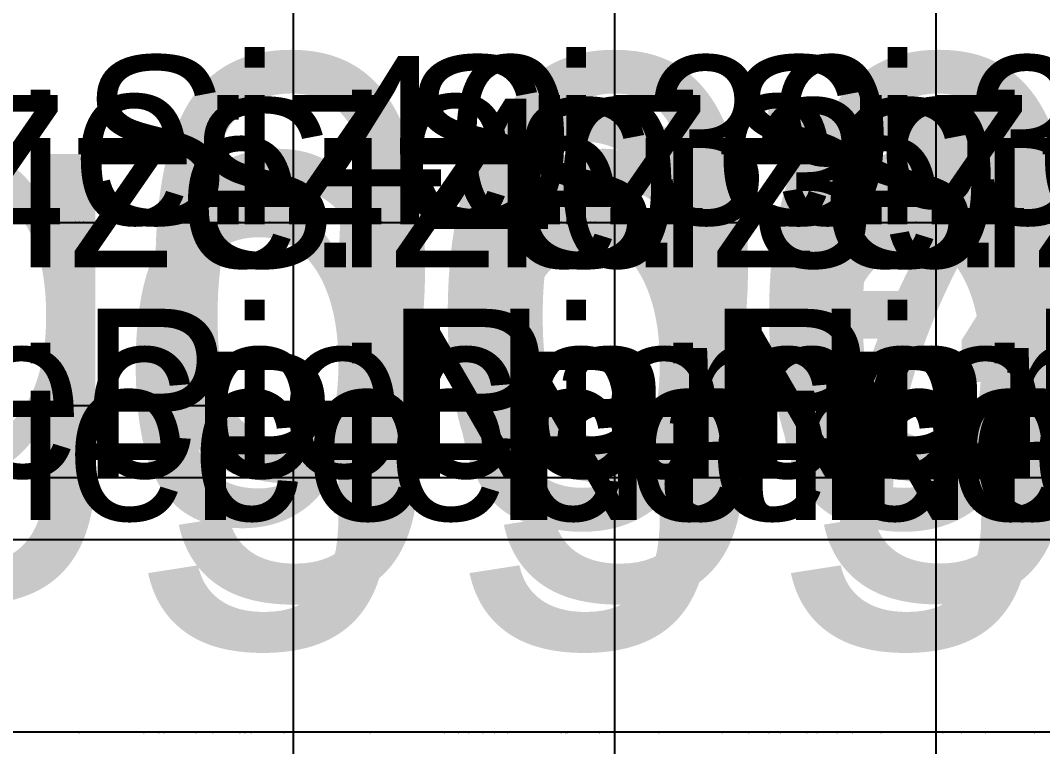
# Model space of a CAD drawing. Extents: x -2408 to 1029, y -526 to 2095.
# Drawn here: x -830.1 to -769.5, y 1552.9 to 1596 of the extents above; entities that cross this region are included whole.
import ezdxf

# ---------------------------------------------------------------- set-up
doc = ezdxf.new("R2010")
doc.units = 0
doc.layers.add('TEXT', color=7, linetype='Continuous')

# ---------------------------------------------------------------- blocks, each defined once
blk = doc.blocks.new('-30')
at = {"layer": '1'}
for points in [[(-1114.190076, 751.94191), (-1092.013198, 751.94191), (-1076.814892, 751.94191), (-1061.323545, 751.94191), (-1045.571787, 751.94191), (-1029.592137, 751.94191), (-1013.417152, 751.94191), (-997.079352, 751.94191), (-980.611366, 751.94191), (-964.045714, 751.94191), (-947.414953, 751.94191), (-930.753088, 751.94191), (-914.089775, 751.94191), (-897.459017, 751.94191), (-880.893334, 751.94191), (-864.425357, 751.94191), (-848.087603, 751.94191), (-831.912629, 751.94191)], [(-831.912113, 721.699142), (-848.087097, 721.699142), (-864.424898, 721.699142), (-880.892883, 721.699142), (-897.458535, 721.699142), (-914.089296, 721.699142), (-930.751162, 721.699142), (-947.414475, 721.699142), (-964.045232, 721.699142), (-980.610915, 721.699142), (-997.078893, 721.699142), (-1013.416646, 721.699142), (-1029.59162, 721.699142), (-1045.571295, 721.699142), (-1061.323005, 721.699142), (-1076.81434, 721.699142), (-1092.012669, 721.699142), (-1106.885371, 721.699142)]]:
    blk.add_lwpolyline(points, dxfattribs=at)
at = {"layer": '14'}
for points in [[(-1114.190076, 751.94191), (-1092.013198, 751.94191), (-1076.814892, 751.94191), (-1061.323545, 751.94191), (-1045.571787, 751.94191), (-1029.592137, 751.94191), (-1013.417152, 751.94191), (-997.079352, 751.94191), (-980.611366, 751.94191), (-964.045714, 751.94191), (-947.414953, 751.94191), (-930.753088, 751.94191), (-914.089775, 751.94191), (-897.459017, 751.94191), (-880.893334, 751.94191), (-864.425357, 751.94191), (-848.087603, 751.94191), (-831.912629, 751.94191)], [(-831.912113, 721.699142), (-848.087097, 721.699142), (-864.424898, 721.699142), (-880.892883, 721.699142), (-897.458535, 721.699142), (-914.089296, 721.699142), (-930.751162, 721.699142), (-947.414475, 721.699142), (-964.045232, 721.699142), (-980.610915, 721.699142), (-997.078893, 721.699142), (-1013.416646, 721.699142), (-1029.59162, 721.699142), (-1045.571295, 721.699142), (-1061.323005, 721.699142), (-1076.81434, 721.699142), (-1092.012669, 721.699142), (-1106.885371, 721.699142)]]:
    blk.add_lwpolyline(points, dxfattribs=at)
at = {"layer": '3'}
for p in [(-1092.013198, 751.94191), (-1092.013198, 751.94191), (-1076.814892, 751.94191), (-1076.814892, 751.94191), (-1061.323545, 751.94191), (-1061.323545, 751.94191), (-1045.571787, 751.94191), (-1045.571787, 751.94191), (-1092.012669, 721.699142), (-1092.012669, 721.699142), (-1076.81434, 721.699142), (-1076.81434, 721.699142), (-1061.323005, 721.699142), (-1061.323005, 721.699142), (-1045.571295, 721.699142), (-1045.571295, 721.699142)]:
    blk.add_point(p, dxfattribs=at)
at = {"layer": '7'}
blk.add_line((-1056.360397, 741.08757), (-819.929733, 741.08757), dxfattribs=at)
blk = doc.blocks.new('-31')
at = {"layer": '1'}
for points in [[(297.001442, 796.135864), (281.533212, 796.135864), (266.529593, 796.135864), (251.06136, 796.135864), (235.699931, 796.135864), (220.231689, 796.135864), (204.781679, 796.135864), (189.638661, 796.135864), (174.015274, 796.135864), (174.015274, 862.937851), (187.175975, 862.937851), (202.55039, 862.937851), (218.340909, 862.937851), (233.516824, 862.937851), (249.711435, 862.937851), (265.049816, 862.937851), (280.228961, 862.937851), (295.690551, 862.937851)], [(-1123.413024, 751.94191), (-1102.424193, 751.94191), (-1080.742092, 751.94191), (-1058.470714, 751.94191), (-1043.34713, 751.94191), (-1028.038639, 751.94191), (-1012.576089, 751.94191), (-996.990331, 751.94191), (-981.312101, 751.94191), (-965.572287, 751.94191), (-949.803038, 751.94191), (-934.032378, 751.94191), (-918.292531, 751.94191), (-902.614345, 751.94191), (-887.028557, 751.94191), (-871.566055, 751.94191), (-856.257575, 751.94191), (-841.133967, 751.94191)], [(-841.133478, 721.699142), (-856.25706, 721.699142), (-871.56555, 721.699142), (-887.028099, 721.699142), (-902.613857, 721.699142), (-918.292087, 721.699142), (-934.0319, 721.699142), (-949.801149, 721.699142), (-965.571809, 721.699142), (-981.311657, 721.699142), (-996.989843, 721.699142), (-1012.575631, 721.699142), (-1028.038135, 721.699142), (-1043.346616, 721.699142), (-1058.470225, 721.699142), (-1073.378115, 721.699142), (-1095.268179, 721.699142), (-1116.499605, 721.699142)]]:
    blk.add_lwpolyline(points, dxfattribs=at)
at = {"layer": '14'}
for points in [[(304.404697, 801.215897), (288.227416, 801.215897), (269.265299, 801.215897), (255.025405, 801.215897), (238.793439, 801.215897), (223.404164, 801.215897), (207.430386, 801.215897), (190.876288, 801.215897), (174.015274, 801.215897), (174.015274, 862.937851), (182.200869, 862.937851), (196.968828, 862.937851), (213.179199, 862.937851), (229.86736, 862.937851), (245.673339, 862.937851), (262.127564, 862.937851), (278.779259, 862.937851), (295.230519, 862.937851)], [(-1123.413024, 751.94191), (-1102.424193, 751.94191), (-1080.742092, 751.94191), (-1058.470714, 751.94191), (-1043.34713, 751.94191), (-1028.038639, 751.94191), (-1012.576089, 751.94191), (-996.990331, 751.94191), (-981.312101, 751.94191), (-965.572287, 751.94191), (-949.803038, 751.94191), (-934.032378, 751.94191), (-918.292531, 751.94191), (-902.614345, 751.94191), (-887.028557, 751.94191), (-871.566055, 751.94191), (-856.257575, 751.94191), (-841.133967, 751.94191)], [(-841.133478, 721.699142), (-856.25706, 721.699142), (-871.56555, 721.699142), (-887.028099, 721.699142), (-902.613857, 721.699142), (-918.292087, 721.699142), (-934.0319, 721.699142), (-949.801149, 721.699142), (-965.571809, 721.699142), (-981.311657, 721.699142), (-996.989843, 721.699142), (-1012.575631, 721.699142), (-1028.038135, 721.699142), (-1043.346616, 721.699142), (-1058.470225, 721.699142), (-1073.378115, 721.699142), (-1095.268179, 721.699142), (-1116.499605, 721.699142)]]:
    blk.add_lwpolyline(points, dxfattribs=at)
at = {"layer": '3'}
for p in [(-1102.424193, 751.94191), (-1102.424193, 751.94191), (-1080.742092, 751.94191), (-1080.742092, 751.94191), (-1058.470714, 751.94191), (-1058.470714, 751.94191), (-1095.268179, 721.699142), (-1095.268179, 721.699142), (-1073.378115, 721.699142), (-1073.378115, 721.699142), (-1058.470225, 721.699142), (-1058.470225, 721.699142)]:
    blk.add_point(p, dxfattribs=at)
at = {"layer": '7'}
blk.add_line((-1056.360397, 741.08757), (-819.929733, 741.08757), dxfattribs=at)
blk = doc.blocks.new('-32')
at = {"layer": '1'}
for points in [[(327.873744, 796.135864), (312.405504, 796.135864), (297.001442, 796.135864), (281.533212, 796.135864), (266.529593, 796.135864), (251.06136, 796.135864), (235.699931, 796.135864), (220.231689, 796.135864), (204.781679, 796.135864), (189.638661, 796.135864), (174.015274, 796.135864), (174.015274, 862.937851), (187.175975, 862.937851), (202.55039, 862.937851), (218.340909, 862.937851), (233.516824, 862.937851), (249.711435, 862.937851), (265.049816, 862.937851), (280.228961, 862.937851), (295.690551, 862.937851), (311.15215, 862.937851), (326.613743, 862.937851)], [(-1248.531503, 751.94191), (-1232.212209, 751.94191), (-1213.509337, 751.94191), (-1198.05785, 751.94191), (-1181.494526, 751.94191), (-1163.917442, 751.94191), (-1145.424717, 751.94191), (-1126.114456, 751.94191), (-1106.084764, 751.94191), (-1085.433746, 751.94191), (-1064.259507, 751.94191), (-1042.660152, 751.94191), (-1020.733787, 751.94191), (-998.578515, 751.94191), (-976.292444, 751.94191), (-953.975048, 751.94191), (-931.721682, 751.94191), (-909.631823, 751.94191), (-887.803574, 751.94191), (-866.335077, 751.94191), (-845.32436, 751.94191), (-824.869566, 751.94191)], [(-831.619445, 721.699142), (-852.270461, 721.699142), (-873.444698, 721.699142), (-895.044051, 721.699142), (-916.970415, 721.699142), (-939.125686, 721.699142), (-961.411757, 721.699142), (-983.729153, 721.699142), (-1005.982519, 721.699142), (-1028.072379, 721.699142), (-1049.900629, 721.699142), (-1071.369129, 721.699142), (-1092.379847, 721.699142), (-1112.834644, 721.699142), (-1132.635414, 721.699142), (-1151.684055, 721.699142), (-1169.882461, 721.699142), (-1187.13253, 721.699142), (-1203.336157, 721.699142), (-1218.395238, 721.699142), (-1236.524046, 721.699142), (-1252.211155, 721.699142)]]:
    blk.add_lwpolyline(points, dxfattribs=at)
at = {"layer": '14'}
for points in [[(319.824982, 801.215897), (304.404697, 801.215897), (288.227416, 801.215897), (269.265299, 801.215897), (255.025405, 801.215897), (238.793439, 801.215897), (223.404164, 801.215897), (207.430386, 801.215897), (190.876288, 801.215897), (174.015274, 801.215897), (174.015274, 862.937851), (182.200869, 862.937851), (196.968828, 862.937851), (213.179199, 862.937851), (229.86736, 862.937851), (245.673339, 862.937851), (262.127564, 862.937851), (278.779259, 862.937851), (295.230519, 862.937851), (311.126646, 862.937851), (328.160691, 862.937851)], [(-1248.531503, 751.94191), (-1232.212209, 751.94191), (-1213.509337, 751.94191), (-1198.05785, 751.94191), (-1181.494526, 751.94191), (-1163.917442, 751.94191), (-1145.424717, 751.94191), (-1126.114456, 751.94191), (-1106.084764, 751.94191), (-1085.433746, 751.94191), (-1064.259507, 751.94191), (-1042.660152, 751.94191), (-1020.733787, 751.94191), (-998.578515, 751.94191), (-976.292444, 751.94191), (-953.975048, 751.94191), (-931.721682, 751.94191), (-909.631823, 751.94191), (-887.803574, 751.94191), (-866.335077, 751.94191), (-845.32436, 751.94191), (-824.869566, 751.94191)], [(-831.619445, 721.699142), (-852.270461, 721.699142), (-873.444698, 721.699142), (-895.044051, 721.699142), (-916.970415, 721.699142), (-939.125686, 721.699142), (-961.411757, 721.699142), (-983.729153, 721.699142), (-1005.982519, 721.699142), (-1028.072379, 721.699142), (-1049.900629, 721.699142), (-1071.369129, 721.699142), (-1092.379847, 721.699142), (-1112.834644, 721.699142), (-1132.635414, 721.699142), (-1151.684055, 721.699142), (-1169.882461, 721.699142), (-1187.13253, 721.699142), (-1203.336157, 721.699142), (-1218.395238, 721.699142), (-1236.524046, 721.699142), (-1252.211155, 721.699142)]]:
    blk.add_lwpolyline(points, dxfattribs=at)
at = {"layer": '3'}
for p in [(-1085.433746, 751.94191), (-1085.433746, 751.94191), (-1064.259507, 751.94191), (-1064.259507, 751.94191), (-1092.379847, 721.699142), (-1092.379847, 721.699142), (-1071.369129, 721.699142), (-1071.369129, 721.699142), (-1049.900629, 721.699142), (-1049.900629, 721.699142)]:
    blk.add_point(p, dxfattribs=at)
at = {"layer": '7'}
blk.add_line((-1056.360397, 741.08757), (-819.929733, 741.08757), dxfattribs=at)
blk = doc.blocks.new('-33')
at = {"layer": '1'}
for points in [[(343.002072, 796.135864), (327.873744, 796.135864), (312.405504, 796.135864), (297.001442, 796.135864), (281.533212, 796.135864), (266.529593, 796.135864), (251.06136, 796.135864), (235.699931, 796.135864), (220.231689, 796.135864), (204.781679, 796.135864), (189.638661, 796.135864), (174.015274, 796.135864), (174.015274, 862.937851), (187.175975, 862.937851), (202.55039, 862.937851), (218.340909, 862.937851), (233.516824, 862.937851), (249.711435, 862.937851), (265.049816, 862.937851), (280.228961, 862.937851), (295.690551, 862.937851), (311.15215, 862.937851), (326.613743, 862.937851), (342.075336, 862.937851)], [(-1247.187721, 751.94191), (-1231.266954, 751.94191), (-1213.160278, 751.94191), (-1193.086281, 751.94191), (-1176.871221, 751.94191), (-1159.764718, 751.94191), (-1141.858993, 751.94191), (-1123.246262, 751.94191), (-1104.018745, 751.94191), (-1084.268661, 751.94191), (-1064.088228, 751.94191), (-1043.569664, 751.94191), (-1022.80519, 751.94191), (-1001.887022, 751.94191), (-980.908639, 751.94191), (-959.959737, 751.94191), (-939.133791, 751.94191), (-918.52302, 751.94191), (-898.21964, 751.94191), (-878.31587, 751.94191), (-858.903928, 751.94191), (-840.07603, 751.94191)], [(-833.945249, 721.699142), (-852.557982, 721.699142), (-871.785501, 721.699142), (-891.535587, 721.699142), (-911.716022, 721.699142), (-932.234587, 721.699142), (-952.999062, 721.699142), (-973.917231, 721.699142), (-994.895614, 721.699142), (-1015.844515, 721.699142), (-1036.67046, 721.699142), (-1057.28123, 721.699142), (-1077.584608, 721.699142), (-1097.488376, 721.699142), (-1116.900317, 721.699142), (-1135.728212, 721.699142), (-1153.879844, 721.699142), (-1171.262995, 721.699142), (-1187.785419, 721.699142), (-1203.354985, 721.699142), (-1222.472649, 721.699142), (-1239.513755, 721.699142)]]:
    blk.add_lwpolyline(points, dxfattribs=at)
at = {"layer": '14'}
for points in [[(336.068024, 801.215897), (319.824982, 801.215897), (304.404697, 801.215897), (288.227416, 801.215897), (269.265299, 801.215897), (255.025405, 801.215897), (238.793439, 801.215897), (223.404164, 801.215897), (207.430386, 801.215897), (190.876288, 801.215897), (174.015274, 801.215897), (174.015274, 862.937851), (182.200869, 862.937851), (196.968828, 862.937851), (213.179199, 862.937851), (229.86736, 862.937851), (245.673339, 862.937851), (262.127564, 862.937851), (278.779259, 862.937851), (295.230519, 862.937851), (311.126646, 862.937851), (328.160691, 862.937851), (345.249161, 862.937851)], [(-1247.187721, 751.94191), (-1231.266954, 751.94191), (-1213.160278, 751.94191), (-1193.086281, 751.94191), (-1176.871221, 751.94191), (-1159.764718, 751.94191), (-1141.858993, 751.94191), (-1123.246262, 751.94191), (-1104.018745, 751.94191), (-1084.268661, 751.94191), (-1064.088228, 751.94191), (-1043.569664, 751.94191), (-1022.80519, 751.94191), (-1001.887022, 751.94191), (-980.908639, 751.94191), (-959.959737, 751.94191), (-939.133791, 751.94191), (-918.52302, 751.94191), (-898.21964, 751.94191), (-878.31587, 751.94191), (-858.903928, 751.94191), (-840.07603, 751.94191)], [(-833.945249, 721.699142), (-852.557982, 721.699142), (-871.785501, 721.699142), (-891.535587, 721.699142), (-911.716022, 721.699142), (-932.234587, 721.699142), (-952.999062, 721.699142), (-973.917231, 721.699142), (-994.895614, 721.699142), (-1015.844515, 721.699142), (-1036.67046, 721.699142), (-1057.28123, 721.699142), (-1077.584608, 721.699142), (-1097.488376, 721.699142), (-1116.900317, 721.699142), (-1135.728212, 721.699142), (-1153.879844, 721.699142), (-1171.262995, 721.699142), (-1187.785419, 721.699142), (-1203.354985, 721.699142), (-1222.472649, 721.699142), (-1239.513755, 721.699142)]]:
    blk.add_lwpolyline(points, dxfattribs=at)
at = {"layer": '3'}
for p in [(-1104.018745, 751.94191), (-1104.018745, 751.94191), (-1084.268661, 751.94191), (-1084.268661, 751.94191), (-1064.088228, 751.94191), (-1064.088228, 751.94191), (-1097.488376, 721.699142), (-1097.488376, 721.699142), (-1077.584608, 721.699142), (-1077.584608, 721.699142), (-1057.28123, 721.699142), (-1057.28123, 721.699142)]:
    blk.add_point(p, dxfattribs=at)
at = {"layer": '7'}
for p, q in [((215.32692, 828.394547), (329.993668, 828.394547)), ((-1056.360397, 741.08757), (-819.929733, 741.08757))]:
    blk.add_line(p, q, dxfattribs=at)
blk = doc.blocks.new('-34')
at = {"layer": '1'}
for points in [[(-1249.687567, 751.94191), (-1230.729139, 751.94191), (-1213.298577, 751.94191), (-1194.077439, 751.94191), (-1178.609608, 751.94191), (-1162.336014, 751.94191), (-1145.342988, 751.94191), (-1127.716863, 751.94191), (-1109.543971, 751.94191), (-1090.910644, 751.94191), (-1071.903216, 751.94191), (-1052.608018, 751.94191), (-1033.111383, 751.94191), (-1013.499643, 751.94191), (-993.860274, 751.94191), (-974.277315, 751.94191), (-954.838242, 751.94191), (-935.629386, 751.94191), (-916.737079, 751.94191), (-898.247652, 751.94191), (-880.247437, 751.94191), (-862.822765, 751.94191), (-846.059967, 751.94191), (-830.045376, 751.94191)], [(-835.294658, 721.699142), (-851.568252, 721.699142), (-868.561278, 721.699142), (-886.187404, 721.699142), (-904.360296, 721.699142), (-922.993622, 721.699142), (-942.00105, 721.699142), (-961.296248, 721.699142), (-980.792884, 721.699142), (-1000.404624, 721.699142), (-1020.043993, 721.699142), (-1039.626952, 721.699142), (-1059.066025, 721.699142), (-1078.27488, 721.699142), (-1097.167187, 721.699142), (-1115.656614, 721.699142), (-1133.656829, 721.699142), (-1151.081501, 721.699142), (-1167.844299, 721.699142), (-1183.85889, 721.699142), (-1199.038944, 721.699142), (-1217.831649, 721.699142), (-1234.782566, 721.699142), (-1249.687156, 721.699142)]]:
    blk.add_lwpolyline(points, dxfattribs=at)
at = {"layer": '14'}
for points in [[(-1249.687567, 751.94191), (-1230.729139, 751.94191), (-1213.298577, 751.94191), (-1194.077439, 751.94191), (-1178.609608, 751.94191), (-1162.336014, 751.94191), (-1145.342988, 751.94191), (-1127.716863, 751.94191), (-1109.543971, 751.94191), (-1090.910644, 751.94191), (-1071.903216, 751.94191), (-1052.608018, 751.94191), (-1033.111383, 751.94191), (-1013.499643, 751.94191), (-993.860274, 751.94191), (-974.277315, 751.94191), (-954.838242, 751.94191), (-935.629386, 751.94191), (-916.737079, 751.94191), (-898.247652, 751.94191), (-880.247437, 751.94191), (-862.822765, 751.94191), (-846.059967, 751.94191), (-830.045376, 751.94191)], [(-835.294658, 721.699142), (-851.568252, 721.699142), (-868.561278, 721.699142), (-886.187404, 721.699142), (-904.360296, 721.699142), (-922.993622, 721.699142), (-942.00105, 721.699142), (-961.296248, 721.699142), (-980.792884, 721.699142), (-1000.404624, 721.699142), (-1020.043993, 721.699142), (-1039.626952, 721.699142), (-1059.066025, 721.699142), (-1078.27488, 721.699142), (-1097.167187, 721.699142), (-1115.656614, 721.699142), (-1133.656829, 721.699142), (-1151.081501, 721.699142), (-1167.844299, 721.699142), (-1183.85889, 721.699142), (-1199.038944, 721.699142), (-1217.831649, 721.699142), (-1234.782566, 721.699142), (-1249.687156, 721.699142)]]:
    blk.add_lwpolyline(points, dxfattribs=at)
at = {"layer": '3'}
for p in [(-1090.910644, 751.94191), (-1090.910644, 751.94191), (-1071.903216, 751.94191), (-1071.903216, 751.94191), (-1052.608018, 751.94191), (-1052.608018, 751.94191), (-1097.167187, 721.699142), (-1097.167187, 721.699142), (-1078.27488, 721.699142), (-1078.27488, 721.699142), (-1059.066025, 721.699142), (-1059.066025, 721.699142)]:
    blk.add_point(p, dxfattribs=at)
at = {"layer": '7'}
for p, q in [((215.32692, 828.394547), (329.993668, 828.394547)), ((-1056.360397, 741.08757), (-819.929733, 741.08757))]:
    blk.add_line(p, q, dxfattribs=at)
blk = doc.blocks.new('-35')
at = {"layer": '1'}
for points in [[(-1115.855149, 751.94191), (-1098.367142, 751.94191), (-1080.557355, 751.94191), (-1062.506235, 751.94191), (-1044.294227, 751.94191), (-1026.002846, 751.94191), (-1007.710398, 751.94191), (-989.498396, 751.94191), (-971.447284, 751.94191), (-953.637507, 751.94191), (-936.149512, 751.94191), (-919.063742, 751.94191), (-902.460643, 751.94191), (-886.42066, 751.94191), (-871.024239, 751.94191), (-851.635814, 751.94191), (-833.725198, 751.94191)], [(-833.724731, 721.699142), (-851.635342, 721.699142), (-871.023768, 721.699142), (-886.420195, 721.699142), (-902.460186, 721.699142), (-919.063312, 721.699142), (-936.149093, 721.699142), (-953.6371, 721.699142), (-971.446887, 721.699142), (-989.498007, 721.699142), (-1007.710015, 721.699142), (-1026.001396, 721.699142), (-1044.293844, 721.699142), (-1062.505846, 721.699142), (-1080.556958, 721.699142), (-1098.366734, 721.699142), (-1115.85473, 721.699142)]]:
    blk.add_lwpolyline(points, dxfattribs=at)
at = {"layer": '14'}
for points in [[(-1115.855149, 751.94191), (-1098.367142, 751.94191), (-1080.557355, 751.94191), (-1062.506235, 751.94191), (-1044.294227, 751.94191), (-1026.002846, 751.94191), (-1007.710398, 751.94191), (-989.498396, 751.94191), (-971.447284, 751.94191), (-953.637507, 751.94191), (-936.149512, 751.94191), (-919.063742, 751.94191), (-902.460643, 751.94191), (-886.42066, 751.94191), (-871.024239, 751.94191), (-851.635814, 751.94191), (-833.725198, 751.94191)], [(-833.724731, 721.699142), (-851.635342, 721.699142), (-871.023768, 721.699142), (-886.420195, 721.699142), (-902.460186, 721.699142), (-919.063312, 721.699142), (-936.149093, 721.699142), (-953.6371, 721.699142), (-971.446887, 721.699142), (-989.498007, 721.699142), (-1007.710015, 721.699142), (-1026.001396, 721.699142), (-1044.293844, 721.699142), (-1062.505846, 721.699142), (-1080.556958, 721.699142), (-1098.366734, 721.699142), (-1115.85473, 721.699142)]]:
    blk.add_lwpolyline(points, dxfattribs=at)
at = {"layer": '3'}
for p in [(-1098.367142, 751.94191), (-1098.367142, 751.94191), (-1080.557355, 751.94191), (-1080.557355, 751.94191), (-1062.506235, 751.94191), (-1062.506235, 751.94191), (-1098.366734, 721.699142), (-1098.366734, 721.699142), (-1080.556958, 721.699142), (-1080.556958, 721.699142), (-1062.505846, 721.699142), (-1062.505846, 721.699142)]:
    blk.add_point(p, dxfattribs=at)
at = {"layer": '7'}
for p, q in [((215.32692, 828.394547), (329.993668, 828.394547)), ((-1056.360397, 741.08757), (-819.929733, 741.08757))]:
    blk.add_line(p, q, dxfattribs=at)
blk = doc.blocks.new('-36')
at = {"layer": '1'}
for points in [[(-1117.561746, 751.94191), (-1101.146243, 751.94191), (-1084.482193, 751.94191), (-1067.644193, 751.94191), (-1050.706785, 751.94191), (-1033.745518, 751.94191), (-1016.832967, 751.94191), (-1000.04468, 751.94191), (-983.455217, 751.94191), (-967.139136, 751.94191), (-951.170998, 751.94191), (-935.62536, 751.94191), (-920.576781, 751.94191), (-901.414071, 751.94191), (-883.444305, 751.94191), (-866.844215, 751.94191), (-851.790535, 751.94191), (-835.417329, 751.94191)], [(-838.45962, 721.699142), (-855.398901, 721.699142), (-870.855744, 721.699142), (-887.814807, 721.699142), (-906.099384, 721.699142), (-925.532728, 721.699142), (-940.755288, 721.699142), (-956.450056, 721.699142), (-972.542471, 721.699142), (-988.957974, 721.699142), (-1005.622024, 721.699142), (-1022.460024, 721.699142), (-1039.397433, 721.699142), (-1056.358699, 721.699142), (-1073.271251, 721.699142), (-1090.059538, 721.699142), (-1106.649001, 721.699142)]]:
    blk.add_lwpolyline(points, dxfattribs=at)
at = {"layer": '14'}
for points in [[(-1117.561746, 751.94191), (-1101.146243, 751.94191), (-1084.482193, 751.94191), (-1067.644193, 751.94191), (-1050.706785, 751.94191), (-1033.745518, 751.94191), (-1016.832967, 751.94191), (-1000.04468, 751.94191), (-983.455217, 751.94191), (-967.139136, 751.94191), (-951.170998, 751.94191), (-935.62536, 751.94191), (-920.576781, 751.94191), (-901.414071, 751.94191), (-883.444305, 751.94191), (-866.844215, 751.94191), (-851.790535, 751.94191), (-835.417329, 751.94191)], [(-838.45962, 721.699142), (-855.398901, 721.699142), (-870.855744, 721.699142), (-887.814807, 721.699142), (-906.099384, 721.699142), (-925.532728, 721.699142), (-940.755288, 721.699142), (-956.450056, 721.699142), (-972.542471, 721.699142), (-988.957974, 721.699142), (-1005.622024, 721.699142), (-1022.460024, 721.699142), (-1039.397433, 721.699142), (-1056.358699, 721.699142), (-1073.271251, 721.699142), (-1090.059538, 721.699142), (-1106.649001, 721.699142)]]:
    blk.add_lwpolyline(points, dxfattribs=at)
at = {"layer": '3'}
for p in [(-1101.146243, 751.94191), (-1101.146243, 751.94191), (-1084.482193, 751.94191), (-1084.482193, 751.94191), (-1067.644193, 751.94191), (-1067.644193, 751.94191), (-1050.706785, 751.94191), (-1050.706785, 751.94191), (-1090.059538, 721.699142), (-1090.059538, 721.699142), (-1073.271251, 721.699142), (-1073.271251, 721.699142), (-1056.358699, 721.699142), (-1056.358699, 721.699142)]:
    blk.add_point(p, dxfattribs=at)
at = {"layer": '7'}
for p, q in [((215.32692, 828.394547), (329.993668, 828.394547)), ((-1056.360397, 741.08757), (-819.929733, 741.08757))]:
    blk.add_line(p, q, dxfattribs=at)
blk = doc.blocks.new('-37')
at = {"layer": '1'}
for points in [[(-1110.673654, 751.94191), (-1095.264145, 751.94191), (-1079.717312, 751.94191), (-1064.102726, 751.94191), (-1048.487226, 751.94191), (-1032.940399, 751.94191), (-1017.530917, 751.94191), (-1002.327453, 751.94191), (-987.398645, 751.94191), (-968.039617, 751.94191), (-949.45376, 751.94191), (-931.80392, 751.94191), (-915.252813, 751.94191), (-899.96328, 751.94191), (-882.873373, 751.94191), (-868.326902, 751.94191), (-852.840152, 751.94191), (-841.852188, 751.94191)], [(-841.852188, 721.699142), (-860.951843, 721.699142), (-876.731436, 721.699142), (-892.842103, 721.699142), (-911.305456, 721.699142), (-927.556428, 721.699142), (-944.946865, 721.699142), (-963.313984, 721.699142), (-982.495003, 721.699142), (-1002.327142, 721.699142), (-1017.530616, 721.699142), (-1032.940124, 721.699142), (-1048.486957, 721.699142), (-1064.101543, 721.699142), (-1079.717043, 721.699142), (-1095.263871, 721.699142), (-1110.673352, 721.699142)]]:
    blk.add_lwpolyline(points, dxfattribs=at)
at = {"layer": '14'}
for points in [[(-1110.673654, 751.94191), (-1095.264145, 751.94191), (-1079.717312, 751.94191), (-1064.102726, 751.94191), (-1048.487226, 751.94191), (-1032.940399, 751.94191), (-1017.530917, 751.94191), (-1002.327453, 751.94191), (-987.398645, 751.94191), (-968.039617, 751.94191), (-949.45376, 751.94191), (-931.80392, 751.94191), (-915.252813, 751.94191), (-899.96328, 751.94191), (-882.873373, 751.94191), (-868.326902, 751.94191), (-852.840152, 751.94191), (-841.852188, 751.94191)], [(-841.852188, 721.699142), (-860.951843, 721.699142), (-876.731436, 721.699142), (-892.842103, 721.699142), (-911.305456, 721.699142), (-927.556428, 721.699142), (-944.946865, 721.699142), (-963.313984, 721.699142), (-982.495003, 721.699142), (-1002.327142, 721.699142), (-1017.530616, 721.699142), (-1032.940124, 721.699142), (-1048.486957, 721.699142), (-1064.101543, 721.699142), (-1079.717043, 721.699142), (-1095.263871, 721.699142), (-1110.673352, 721.699142)]]:
    blk.add_lwpolyline(points, dxfattribs=at)
at = {"layer": '3'}
for p in [(-1095.264145, 751.94191), (-1095.264145, 751.94191), (-1079.717312, 751.94191), (-1079.717312, 751.94191), (-1064.102726, 751.94191), (-1064.102726, 751.94191), (-1048.487226, 751.94191), (-1048.487226, 751.94191), (-1095.263871, 721.699142), (-1095.263871, 721.699142), (-1079.717043, 721.699142), (-1079.717043, 721.699142), (-1064.101543, 721.699142), (-1064.101543, 721.699142), (-1048.486957, 721.699142), (-1048.486957, 721.699142)]:
    blk.add_point(p, dxfattribs=at)
at = {"layer": '7'}
for p, q in [((215.32692, 828.394547), (329.993668, 828.394547)), ((-1241.902084, 741.08757), (-886.302185, 741.08757))]:
    blk.add_line(p, q, dxfattribs=at)
at = {"layer": '1'}
for s, p in [('Size: 37', (281.965294, 844.536858)), ('Piece Name: noname', (281.965294, 829.536858)), ('Size: 37', (-1064.102135, 751.820526)), ('Piece Name: noname', (-1064.102135, 736.820526))]:
    blk.add_text(s, height=10, dxfattribs=at).set_placement(p)
at = {"layer": 'TEXT', "color": 7}
blk.add_text('g06-37', height=25, dxfattribs=at).set_placement((-1060.2, 736.82))
blk = doc.blocks.new('-38')
at = {"layer": '1'}
for points in [[(-1111.643091, 751.94191), (-1092.673712, 751.94191), (-1073.630763, 751.94191), (-1054.661372, 751.94191), (-1035.915241, 751.94191), (-1017.541178, 751.94191), (-999.687975, 751.94191), (-982.504531, 751.94191), (-966.139637, 751.94191), (-950.742119, 751.94191), (-933.082297, 751.94191), (-917.457251, 751.94191)], [(-914.601671, 721.699142), (-933.081975, 721.699142), (-950.741777, 721.699142), (-966.139302, 721.699142), (-982.504224, 721.699142), (-999.687682, 721.699142), (-1017.540881, 721.699142), (-1035.914957, 721.699142), (-1054.661117, 721.699142), (-1073.630495, 721.699142), (-1092.673444, 721.699142), (-1111.642836, 721.699142)]]:
    blk.add_lwpolyline(points, dxfattribs=at)
at = {"layer": '14'}
for points in [[(-1111.643091, 751.94191), (-1092.673712, 751.94191), (-1073.630763, 751.94191), (-1054.661372, 751.94191), (-1035.915241, 751.94191), (-1017.541178, 751.94191), (-999.687975, 751.94191), (-982.504531, 751.94191), (-966.139637, 751.94191), (-950.742119, 751.94191), (-933.082297, 751.94191), (-917.457251, 751.94191)], [(-914.601671, 721.699142), (-933.081975, 721.699142), (-950.741777, 721.699142), (-966.139302, 721.699142), (-982.504224, 721.699142), (-999.687682, 721.699142), (-1017.540881, 721.699142), (-1035.914957, 721.699142), (-1054.661117, 721.699142), (-1073.630495, 721.699142), (-1092.673444, 721.699142), (-1111.642836, 721.699142)]]:
    blk.add_lwpolyline(points, dxfattribs=at)
at = {"layer": '3'}
for p in [(-1092.673712, 751.94191), (-1092.673712, 751.94191), (-1073.630763, 751.94191), (-1073.630763, 751.94191), (-1054.661372, 751.94191), (-1054.661372, 751.94191), (-1092.673444, 721.699142), (-1092.673444, 721.699142), (-1073.630495, 721.699142), (-1073.630495, 721.699142), (-1054.661117, 721.699142), (-1054.661117, 721.699142)]:
    blk.add_point(p, dxfattribs=at)
at = {"layer": '7'}
for p, q in [((215.32692, 828.394547), (329.993668, 828.394547)), ((-1245.712051, 741.08757), (-920.592117, 741.08757))]:
    blk.add_line(p, q, dxfattribs=at)
at = {"layer": '1'}
for s, p in [('Size: 38', (281.965294, 844.536858)), ('Piece Name: noname', (281.965294, 829.536858)), ('Size: 38', (-1083.152122, 751.820526)), ('Piece Name: noname', (-1083.152122, 736.820526))]:
    blk.add_text(s, height=10, dxfattribs=at).set_placement(p)
at = {"layer": 'TEXT', "color": 7}
for s, p in [('g07-38', (296.61, 829.2)), ('g06-38', (-1079.17, 736.81))]:
    blk.add_text(s, height=25, dxfattribs=at).set_placement(p)
blk = doc.blocks.new('-39')
at = {"layer": '1'}
for points in [[(-1119.443485, 751.94191), (-1102.202663, 751.94191), (-1084.961081, 751.94191), (-1067.854373, 751.94191), (-1051.017414, 751.94191), (-1034.585078, 751.94191), (-1018.692241, 751.94191), (-1003.473778, 751.94191), (-985.604532, 751.94191), (-969.263132, 751.94191), (-952.041154, 751.94191), (-935.816329, 751.94191), (-921.23627, 751.94191)], [(-918.052139, 721.699142), (-935.816055, 721.699142), (-952.04084, 721.699142), (-969.262782, 721.699142), (-985.604171, 721.699142), (-1003.473445, 721.699142), (-1018.691917, 721.699142), (-1034.584764, 721.699142), (-1051.017109, 721.699142), (-1067.854059, 721.699142), (-1084.960774, 721.699142), (-1102.201595, 721.699142), (-1119.443177, 721.699142)]]:
    blk.add_lwpolyline(points, dxfattribs=at)
at = {"layer": '14'}
for points in [[(-1119.443485, 751.94191), (-1102.202663, 751.94191), (-1084.961081, 751.94191), (-1067.854373, 751.94191), (-1051.017414, 751.94191), (-1034.585078, 751.94191), (-1018.692241, 751.94191), (-1003.473778, 751.94191), (-985.604532, 751.94191), (-969.263132, 751.94191), (-952.041154, 751.94191), (-935.816329, 751.94191), (-921.23627, 751.94191)], [(-918.052139, 721.699142), (-935.816055, 721.699142), (-952.04084, 721.699142), (-969.262782, 721.699142), (-985.604171, 721.699142), (-1003.473445, 721.699142), (-1018.691917, 721.699142), (-1034.584764, 721.699142), (-1051.017109, 721.699142), (-1067.854059, 721.699142), (-1084.960774, 721.699142), (-1102.201595, 721.699142), (-1119.443177, 721.699142)]]:
    blk.add_lwpolyline(points, dxfattribs=at)
at = {"layer": '3'}
for p in [(-1102.202663, 751.94191), (-1102.202663, 751.94191), (-1084.961081, 751.94191), (-1084.961081, 751.94191), (-1067.854373, 751.94191), (-1067.854373, 751.94191), (-1051.017414, 751.94191), (-1051.017414, 751.94191), (-1102.201595, 721.699142), (-1102.201595, 721.699142), (-1084.960774, 721.699142), (-1084.960774, 721.699142), (-1067.854059, 721.699142), (-1067.854059, 721.699142), (-1051.017109, 721.699142), (-1051.017109, 721.699142)]:
    blk.add_point(p, dxfattribs=at)
at = {"layer": '7'}
for p, q in [((215.32692, 828.394547), (329.993668, 828.394547)), ((-1249.522095, 741.08757), (-954.882126, 741.08757))]:
    blk.add_line(p, q, dxfattribs=at)
at = {"layer": '1'}
for s, p in [('Size: 39', (281.965294, 844.536858)), ('Piece Name: noname', (281.965294, 829.536858)), ('Size: 39', (-1102.20211, 751.820526)), ('Piece Name: noname', (-1102.20211, 736.820526))]:
    blk.add_text(s, height=10, dxfattribs=at).set_placement(p)
at = {"layer": 'TEXT', "color": 7}
for s, p in [('g07-39', (296.61, 829.2)), ('g06-39', (-1098.44, 736.81))]:
    blk.add_text(s, height=25, dxfattribs=at).set_placement(p)
blk = doc.blocks.new('-40')
at = {"layer": '1'}
blk.add_lwpolyline([(-1117.383356, 751.94191), (-1101.94427, 751.94191), (-1086.656356, 751.94191), (-1071.640517, 751.94191), (-1053.437536, 751.94191), (-1036.084788, 751.94191), (-1019.818451, 751.94191), (-1004.874701, 751.94191), (-989.020534, 751.94191), (-973.905435, 751.94191), (-959.006916, 751.94191), (-956.152191, 751.94191), (-956.152191, 736.519947), (-956.152191, 721.699142), (-973.905219, 721.699142), (-991.489451, 721.699142), (-1007.746046, 721.699142), (-1026.179251, 721.699142), (-1042.908514, 721.699142), (-1060.629711, 721.699142), (-1079.106671, 721.699142), (-1094.273672, 721.699142), (-1109.652304, 721.699142)], dxfattribs=at)
at = {"layer": '14'}
blk.add_lwpolyline([(-1117.383356, 751.94191), (-1101.94427, 751.94191), (-1086.656356, 751.94191), (-1071.640517, 751.94191), (-1053.437536, 751.94191), (-1036.084788, 751.94191), (-1019.818451, 751.94191), (-1004.874701, 751.94191), (-989.020534, 751.94191), (-973.905435, 751.94191), (-959.006916, 751.94191), (-956.152191, 751.94191), (-956.152191, 736.519947), (-956.152191, 721.699142), (-973.905219, 721.699142), (-991.489451, 721.699142), (-1007.746046, 721.699142), (-1026.179251, 721.699142), (-1042.908514, 721.699142), (-1060.629711, 721.699142), (-1079.106671, 721.699142), (-1094.273672, 721.699142), (-1109.652304, 721.699142)], dxfattribs=at)
at = {"layer": '3'}
for p in [(-1101.94427, 751.94191), (-1101.94427, 751.94191), (-1086.656356, 751.94191), (-1086.656356, 751.94191), (-1071.640517, 751.94191), (-1071.640517, 751.94191), (-1053.437536, 751.94191), (-1053.437536, 751.94191), (-1094.273672, 721.699142), (-1094.273672, 721.699142), (-1079.106671, 721.699142), (-1079.106671, 721.699142), (-1060.629711, 721.699142), (-1060.629711, 721.699142)]:
    blk.add_point(p, dxfattribs=at)
at = {"layer": '7'}
for p, q in [((215.32692, 828.394547), (329.993668, 828.394547)), ((-1253.332062, 736.820602), (-989.172134, 736.820602))]:
    blk.add_line(p, q, dxfattribs=at)
at = {"layer": '1'}
for s, p in [('Size: 40', (281.965294, 844.536858)), ('Piece Name: noname', (281.965294, 829.536858)), ('Size: 40', (-1121.252136, 751.820526)), ('Piece Name: noname', (-1121.252136, 736.820526))]:
    blk.add_text(s, height=10, dxfattribs=at).set_placement(p)
at = {"layer": 'TEXT', "color": 7}
for s, p in [('g07-40', (296.61, 829.2)), ('g06-40', (-1117.58, 736.81))]:
    blk.add_text(s, height=25, dxfattribs=at).set_placement(p)

msp = doc.modelspace()

# ---------------------------------------------------------------- block references
at = {"layer": '1'}
for name, p in [('-30', (275.61524, 832.076891)), ('-31', (275.61524, 832.076891)), ('-32', (275.61524, 832.076891)), ('-33', (275.61524, 832.076891)), ('-34', (275.61524, 832.076891)), ('-35', (275.61524, 832.076891)), ('-36', (275.61524, 832.076891)), ('-37', (275.61524, 832.076891)), ('-38', (275.61524, 832.076891)), ('-39', (275.61524, 832.076891)), ('-40', (275.61524, 832.076891)), ('-40', (-1121.252136, 736.820577)), ('-39', (-1102.202113, 736.820577)), ('-38', (-1083.152119, 736.820577)), ('-37', (-1064.102135, 736.820577)), ('-36', (-1045.052109, 736.820577)), ('-35', (-1026.002121, 736.820577)), ('-34', (-1006.952133, 736.820577)), ('-33', (-987.90211, 736.820577)), ('-32', (-968.852116, 736.820575)), ('-31', (-949.80219, 736.820577))]:
    msp.add_blockref(name, p, dxfattribs=at)

doc.saveas('drawing.dxf')
